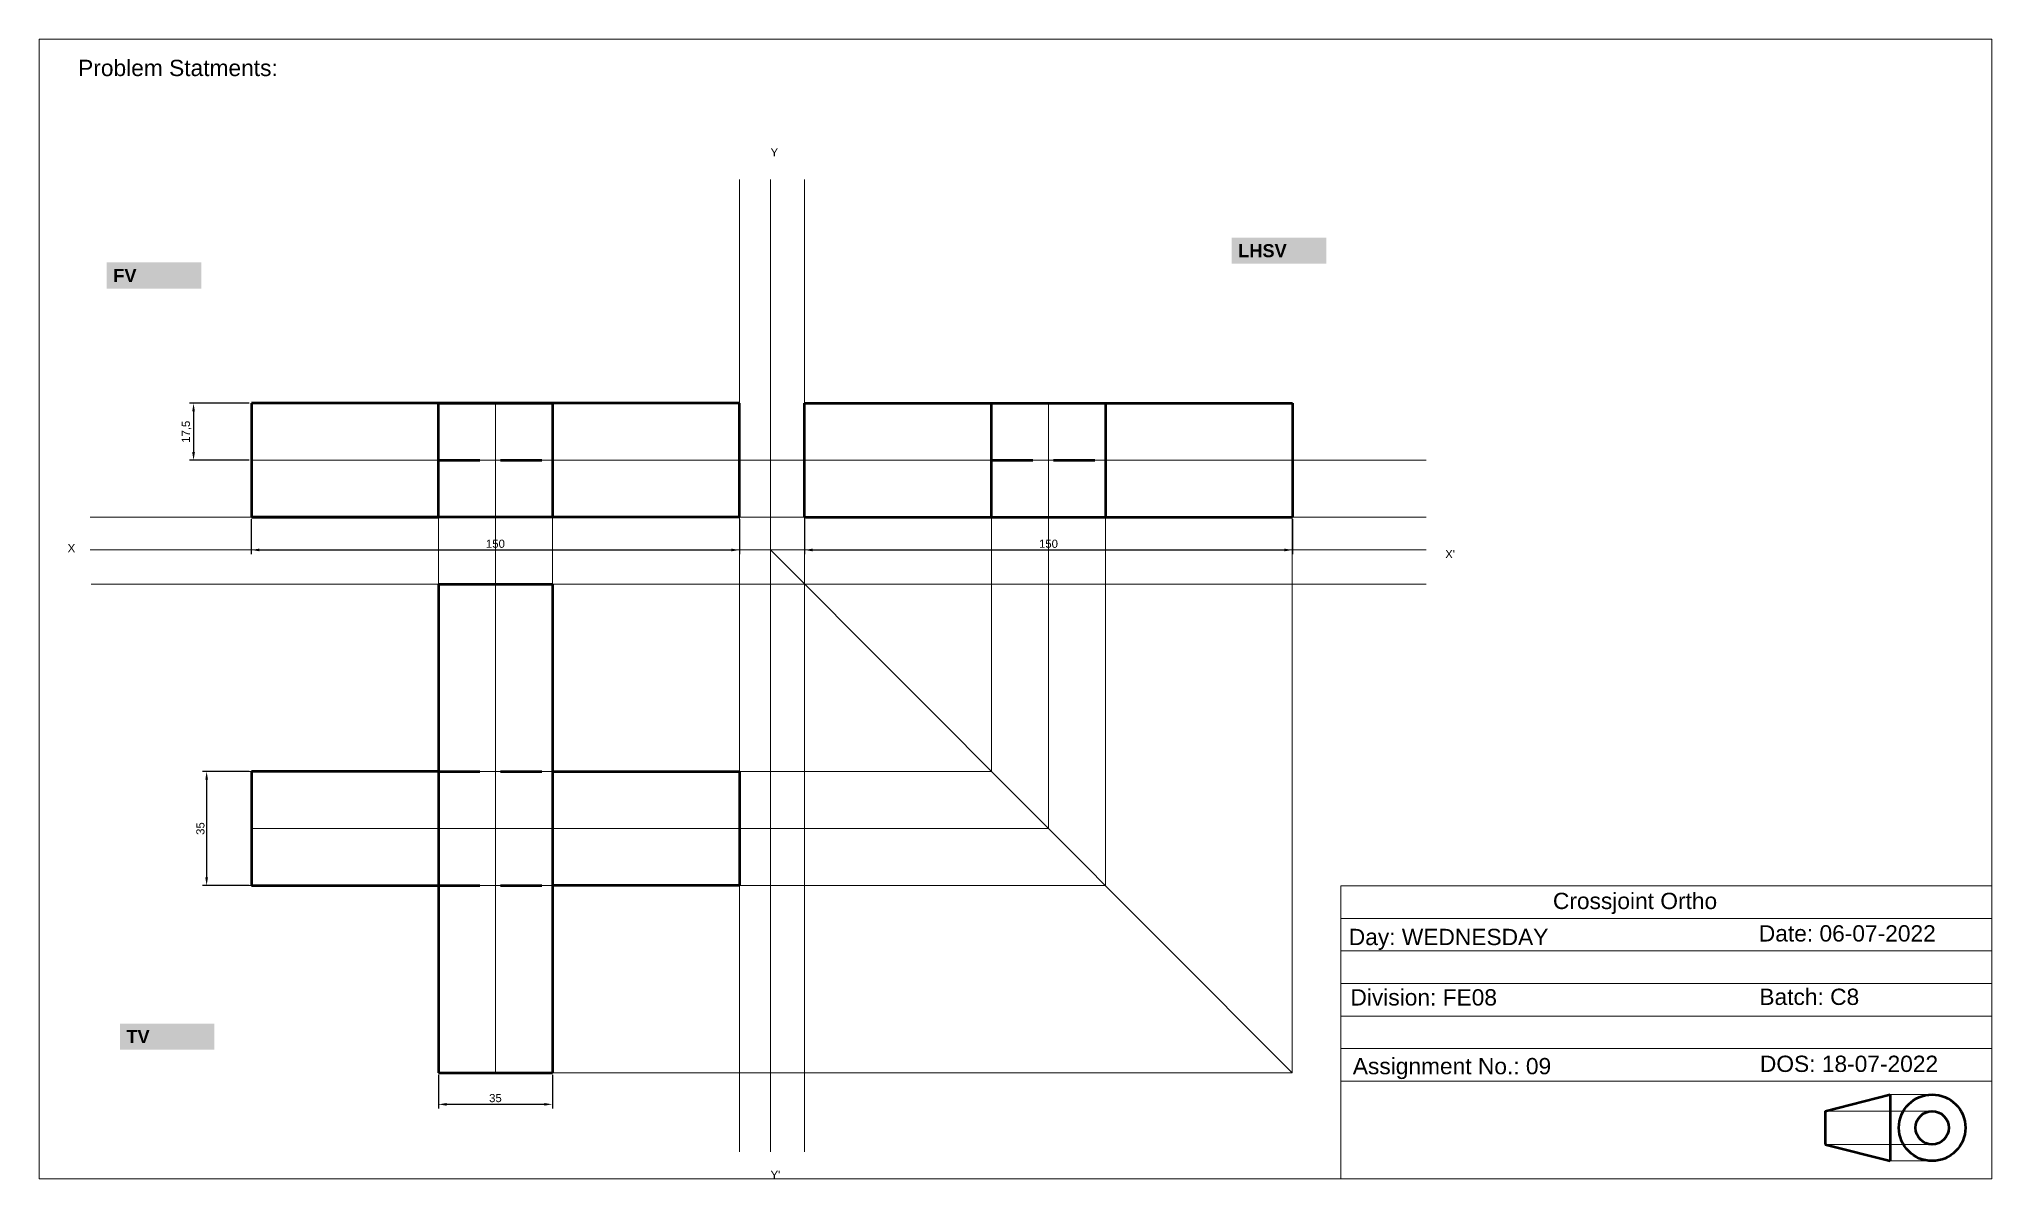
# Model space of a CAD drawing. Header units: millimetres. Extents: x 21 to 621, y 17 to 367.
import ezdxf

# ---------------------------------------------------------------- set-up
doc = ezdxf.new("R2010")
doc.units = ezdxf.units.MM
doc.header["$PDMODE"] = 3
doc.header["$PDSIZE"] = 1
doc.linetypes.add('DASHED', pattern=[19.05, 12.7, -6.35])
doc.layers.get('0').update_dxf_attribs({"lineweight": 50})
doc.layers.add('Cont-Thick', color=7, linetype='Continuous', lineweight=50, true_color=0x99ffff)
for name, color, linetype, lineweight in [('Contiuous', 7, 'Continuous', 50), ('dashed', 50, 'DASHED', 50), ('dimensions', 140, 'Continuous', 30), ('Proj', 252, 'Continuous', 20), ('projectors', 220, 'Continuous', 5)]:
    doc.layers.add(name, color=color, linetype=linetype, lineweight=lineweight)
doc.styles.get("Standard").update_dxf_attribs({"font": 'arial.ttf'})
doc.dimstyles.new('ISO-25', dxfattribs={"dimtxt": 2.5, "dimasz": 2.5, "dimexe": 1.25, "dimexo": 0.625, "dimtad": 1, "dimtxsty": 'Standard', "dimcen": 2.5, "dimadec": 0, "dimazin": 0, "dimtfac": 1, "dimtmove": 0, "dimatfit": 3, "dimfxl": 1, "dimarcsym": 0})

# ---------------------------------------------------------------- blocks, each defined once
blk = doc.blocks.new('*D30')
at = {"layer": 'Defpoints', "color": 0, "transparency": 16777216}
for p in [(86.06, 220.26), (236.06, 220.26), (236.06, 210.22)]:
    blk.add_point(p, dxfattribs=at)
at = {"layer": 'dimensions', "color": 0, "lineweight": -2, "transparency": 16777216}
for p, q in [((86.06, 219.63), (86.06, 208.97)), ((236.06, 219.63), (236.06, 208.97)), ((88.56, 210.22), (233.56, 210.22))]:
    blk.add_line(p, q, dxfattribs=at)
at = {"layer": 'dimensions', "color": 0, "transparency": 16777216}
for points in [[(88.56, 210.64), (88.56, 209.81), (86.06, 210.22)], [(233.56, 210.64), (233.56, 209.81), (236.06, 210.22)]]:
    blk.add_solid(points, dxfattribs=at)
at = {"layer": 'dimensions', "color": 0, "transparency": 16777216, "insert": (161.06, 212.12), "char_height": 2.5, "attachment_point": 5}
blk.add_mtext('150', dxfattribs=at)
blk = doc.blocks.new('*D31')
at = {"layer": 'Defpoints', "color": 0, "transparency": 16777216}
for p in [(86.06, 255.26), (68.31, 237.76), (86.06, 237.76)]:
    blk.add_point(p, dxfattribs=at)
at = {"layer": 'dimensions', "color": 0, "lineweight": -2, "transparency": 16777216}
for p, q in [((85.44, 255.26), (67.06, 255.26)), ((68.31, 252.76), (68.31, 240.26)), ((85.44, 237.76), (67.06, 237.76))]:
    blk.add_line(p, q, dxfattribs=at)
at = {"layer": 'dimensions', "color": 0, "transparency": 16777216}
for points in [[(67.9, 252.76), (68.73, 252.76), (68.31, 255.26)], [(67.9, 240.26), (68.73, 240.26), (68.31, 237.76)]]:
    blk.add_solid(points, dxfattribs=at)
at = {"layer": 'dimensions', "color": 0, "transparency": 16777216, "insert": (66.19, 246.51), "char_height": 2.5, "attachment_point": 5, "rotation": 90}
blk.add_mtext('17,5', dxfattribs=at)
blk = doc.blocks.new('*D32')
at = {"layer": 'Defpoints', "color": 0, "transparency": 16777216}
for p in [(86.06, 142.17), (72.33, 107.17), (86.06, 107.17)]:
    blk.add_point(p, dxfattribs=at)
at = {"layer": 'dimensions', "color": 0, "lineweight": -2, "transparency": 16777216}
for p, q in [((85.44, 142.17), (71.08, 142.17)), ((72.33, 139.67), (72.33, 109.67)), ((85.44, 107.17), (71.08, 107.17))]:
    blk.add_line(p, q, dxfattribs=at)
at = {"layer": 'dimensions', "color": 0, "transparency": 16777216}
for points in [[(71.92, 139.67), (72.75, 139.67), (72.33, 142.17)], [(71.92, 109.67), (72.75, 109.67), (72.33, 107.17)]]:
    blk.add_solid(points, dxfattribs=at)
at = {"layer": 'dimensions', "color": 0, "transparency": 16777216, "insert": (70.43, 124.67), "char_height": 2.5, "attachment_point": 5, "rotation": 90}
blk.add_mtext('35', dxfattribs=at)
blk = doc.blocks.new('*D33')
at = {"layer": 'Defpoints', "color": 0, "transparency": 16777216}
for p in [(255.98, 220.26), (405.98, 220.26), (405.98, 210.22)]:
    blk.add_point(p, dxfattribs=at)
at = {"layer": 'dimensions', "color": 0, "lineweight": -2, "transparency": 16777216}
for p, q in [((255.98, 219.63), (255.98, 208.97)), ((405.98, 219.63), (405.98, 208.97)), ((258.48, 210.22), (403.48, 210.22))]:
    blk.add_line(p, q, dxfattribs=at)
at = {"layer": 'dimensions', "color": 0, "transparency": 16777216}
for points in [[(258.48, 210.64), (258.48, 209.81), (255.98, 210.22)], [(403.48, 210.64), (403.48, 209.81), (405.98, 210.22)]]:
    blk.add_solid(points, dxfattribs=at)
at = {"layer": 'dimensions', "color": 0, "transparency": 16777216, "insert": (330.98, 212.12), "char_height": 2.5, "attachment_point": 5}
blk.add_mtext('150', dxfattribs=at)
blk = doc.blocks.new('*D34')
at = {"layer": 'Defpoints', "color": 0, "transparency": 16777216}
for p in [(143.56, 49.67), (178.56, 49.67), (178.56, 40)]:
    blk.add_point(p, dxfattribs=at)
at = {"layer": 'dimensions', "color": 0, "lineweight": -2, "transparency": 16777216}
for p, q in [((143.56, 49.05), (143.56, 38.75)), ((178.56, 49.05), (178.56, 38.75)), ((146.06, 40), (176.06, 40))]:
    blk.add_line(p, q, dxfattribs=at)
at = {"layer": 'dimensions', "color": 0, "transparency": 16777216}
for points in [[(146.06, 40.41), (146.06, 39.58), (143.56, 40)], [(176.06, 40.41), (176.06, 39.58), (178.56, 40)]]:
    blk.add_solid(points, dxfattribs=at)
at = {"layer": 'dimensions', "color": 0, "transparency": 16777216, "insert": (161.06, 41.9), "char_height": 2.5, "attachment_point": 5}
blk.add_mtext('35', dxfattribs=at)

msp = doc.modelspace()

# ---------------------------------------------------------------- linework, layer by layer
for p, q in [((236.065, 255.255), (86.065, 255.255)), ((86.065, 255.255), (86.065, 220.255)), ((143.565, 220.255), (143.565, 255.255)), ((143.565, 255.255), (178.565, 255.255)), ((178.565, 255.255), (178.565, 220.255)), ((236.065, 220.255), (236.065, 255.255)), ((255.976, 220.255), (255.976, 255.255)), ((255.976, 255.255), (405.976, 255.255)), ((313.476, 220.255), (313.476, 255.255)), ((313.476, 255.255), (348.476, 255.255)), ((348.476, 255.255), (348.476, 220.255)), ((405.976, 255.255), (405.976, 220.255)), ((236.065, 220.255), (86.065, 220.255)), ((86.065, 220.255), (143.565, 220.255)), ((255.976, 220.255), (405.976, 220.255)), ((255.976, 220.255), (313.476, 220.255)), ((143.565, 199.671), (178.565, 199.671)), ((143.565, 199.671), (143.565, 49.671)), ((178.565, 199.671), (178.565, 49.671)), ((178.565, 199.671), (178.565, 142.171)), ((143.565, 142.171), (86.065, 142.171)), ((86.065, 142.171), (86.065, 107.171)), ((178.565, 142.171), (236.065, 142.171)), ((236.065, 142.171), (236.065, 107.171)), ((86.065, 107.171), (143.565, 107.171)), ((236.065, 107.171), (178.565, 107.171)), ((143.565, 49.671), (178.565, 49.671))]:
    msp.add_line(p, q)
at = {"layer": 'Cont-Thick'}
msp.add_line((86.065, 255.255), (86.065, 237.755), dxfattribs=at)
at = {"layer": 'Contiuous'}
for p, q in [((569.6, 37.907), (589.592, 43.007)), ((589.592, 43.007), (589.592, 22.607)), ((569.6, 37.907), (569.6, 27.707)), ((569.6, 27.707), (589.592, 22.607))]:
    msp.add_line(p, q, dxfattribs=at)
for radius in [10.2, 5.1]:
    msp.add_circle((602.473, 32.807), radius, dxfattribs=at)
at = {"layer": 'dashed'}
for p, q in [((143.565, 237.755), (178.565, 237.755)), ((313.476, 237.755), (348.476, 237.755)), ((143.565, 142.171), (178.565, 142.171)), ((143.565, 107.171), (178.565, 107.171))]:
    msp.add_line(p, q, dxfattribs=at)
at = {"layer": 'Proj'}
for p, q in [((420.844, 97.097), (620.844, 97.097)), ((420.844, 87.097), (620.844, 87.097)), ((420.844, 77.097), (620.844, 77.097)), ((420.844, 67.097), (620.844, 67.097)), ((420.844, 57.097), (620.844, 57.097)), ((420.844, 47.097), (620.844, 47.097)), ((602.473, 43.007), (589.592, 43.007)), ((602.473, 37.907), (569.6, 37.907)), ((602.473, 27.707), (569.6, 27.707)), ((602.473, 22.607), (589.592, 22.607))]:
    msp.add_line(p, q, dxfattribs=at)
for points in [[(20.844, 17.097), (620.844, 17.097), (620.844, 367.097), (20.844, 367.097)], [(620.844, 17.097), (420.844, 17.097), (420.844, 107.097), (620.844, 107.097)]]:
    msp.add_lwpolyline(points, close=True, dxfattribs=at)
at = {"layer": 'projectors'}
for p, q in [((236.065, 323.929), (236.065, 25.434)), ((245.588, 323.929), (245.588, 25.434)), ((255.976, 323.929), (255.976, 25.434)), ((161.065, 255.255), (161.065, 49.671)), ((330.976, 255.255), (330.976, 124.671)), ((86.065, 237.755), (446.979, 237.755)), ((36.555, 220.255), (446.979, 220.255)), ((143.565, 220.255), (143.565, 49.671)), ((178.565, 220.255), (178.565, 49.671)), ((313.476, 220.255), (313.476, 142.171)), ((348.476, 220.255), (348.476, 107.171)), ((405.885, 49.671), (405.885, 220.255)), ((36.555, 210.222), (446.979, 210.222)), ((245.588, 210.222), (405.885, 49.671)), ((36.895, 199.671), (446.979, 199.671)), ((178.565, 142.171), (78.565, 142.171)), ((236.065, 142.171), (313.531, 142.171)), ((86.065, 124.671), (331.004, 124.671)), ((178.565, 107.171), (78.565, 107.171)), ((236.065, 107.171), (348.476, 107.171)), ((178.565, 49.671), (405.885, 49.671))]:
    msp.add_line(p, q, dxfattribs=at)

# ---------------------------------------------------------------- texts
at = {"layer": 'Cont-Thick', "char_height": 4, "attachment_point": 1, "bg_fill": 1, "box_fill_scale": 1.5, "bg_fill_color": 2, "bg_fill_transparency": 0}
for s, insert in [('{\\fArial|b1|i0|c0|p34;\\C242;\\c2564301;LHSV}', (389.268, 304.123)), ('{\\fArial|b1|i0|c0|p34;\\C242;\\c2564301;FV}', (43.647, 296.5)), ('{\\fArial|b1|i0|c0|p34;\\C240;\\c2367469;TV}', (47.675, 62.815))]:
    msp.add_mtext_dynamic_manual_height_columns(s, width=25.04721, gutter_width=12.5, heights=[0], dxfattribs=dict(at, insert=insert))
at = {"layer": 'Contiuous', "char_height": 5, "attachment_point": 1}
for s, width, heights, insert in [('Problem Statments:', 575.83266, [45.21], (32.852, 360.736)), ('Crossjoint Ortho', 62.08252, [3.933], (485.962, 104.958)), ('Day: WEDNESDAY', 62.08252, [3.933], (423.245, 93.892)), ('Date: 06-07-2022', 62.08252, [3.933], (549.226, 94.994)), ('Division: FE08', 62.08252, [3.933], (423.749, 75.344)), ('Batch: C8', 62.08252, [3.933], (549.389, 75.516)), ('Assignment No.: 09', 62.08252, [3.933], (424.479, 54.233)), ('DOS: 18-07-2022', 62.08252, [3.933], (549.563, 54.943))]:
    msp.add_mtext_dynamic_manual_height_columns(s, width=width, gutter_width=1, heights=heights, dxfattribs=dict(at, insert=insert))
at = {"layer": 'Defpoints', "char_height": 2.5, "attachment_point": 1}
for s, insert in [('Y', (245.588, 333.558)), ('X', (29.624, 212.008)), ("X'", (452.876, 210.222)), ("Y'", (245.588, 19.597))]:
    msp.add_mtext_dynamic_manual_height_columns(s, width=10, gutter_width=12.5, heights=[0], dxfattribs=dict(at, insert=insert))

# ---------------------------------------------------------------- dimensions: what is measured, and where the dimension line sits
at = {"layer": 'dimensions'}
for base, p1, p2, picture, middle in [((68.313, 237.755), (86.065, 255.255), (86.065, 237.755), '*D31', (66.185, 246.505)), ((72.334, 107.171), (86.065, 142.171), (86.065, 107.171), '*D32', (70.431, 124.671))]:
    dim = msp.add_linear_dim(base=base, p1=p1, p2=p2, angle=90, dimstyle='ISO-25', dxfattribs=at)
    dim.commit()
    dim.dimension.update_dxf_attribs({"geometry": picture, "text_midpoint": middle})
for base, p1, p2, picture, middle in [((236.065, 210.222), (86.065, 220.255), (236.065, 220.255), '*D30', (161.065, 212.124)), ((405.976, 210.222), (255.976, 220.255), (405.976, 220.255), '*D33', (330.976, 212.124)), ((178.565, 39.997), (143.565, 49.671), (178.565, 49.671), '*D34', (161.065, 41.899))]:
    dim = msp.add_linear_dim(base=base, p1=p1, p2=p2, dimstyle='ISO-25', dxfattribs=at)
    dim.commit()
    dim.dimension.update_dxf_attribs({"geometry": picture, "text_midpoint": middle})

doc.saveas('drawing.dxf')
